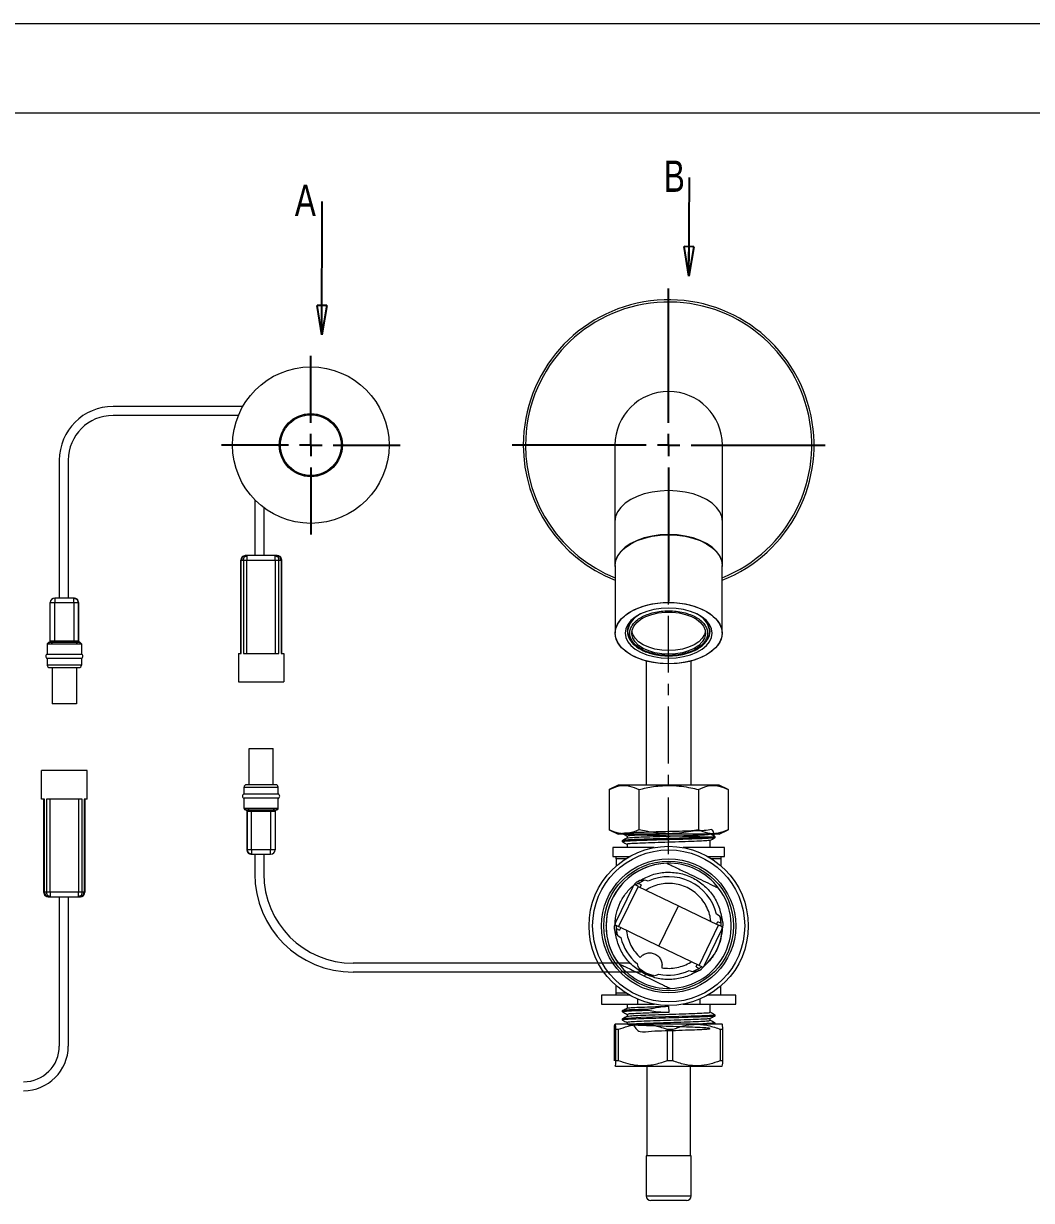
# Model space of a CAD drawing. Header units: millimetres. Extents: x 0 to 420, y 0 to 298.
# Drawn here: x 80.7 to 193.4, y 165.9 to 297.5 of the extents above; entities that cross this region are included whole.
import ezdxf

# ---------------------------------------------------------------- set-up
doc = ezdxf.new("R2010")
doc.units = ezdxf.units.MM
doc.linetypes.add('CENTER', pattern=[10.16, 6.35, -1.27, 1.27, -1.27])
doc.layers.add('LEVEL0', color=179, linetype='Continuous')
doc.styles.add('SLDTEXTSTYLE1', font='TXT', dxfattribs={"width": 0.75})
doc.dimstyles.new('SLDDIMSTYLE0', dxfattribs={"dimtxt": 0, "dimasz": 3.302, "dimexe": 0, "dimexo": 0.0625, "dimgap": 0, "dimtad": 0, "dimtih": 1, "dimtoh": 1, "dimdec": 0, "dimrnd": 1e-09, "dimzin": 0, "dimdsep": 46, "dimtxsty": 'Standard', "dimblk1": 'CLOSED', "dimblk2": 'CLOSED', "dimsah": 1, "dimcen": 0.09, "dimadec": 0, "dimazin": 0, "dimtfac": 3.302, "dimtdec": 0, "dimtofl": 0, "dimtmove": 0, "dimatfit": 3, "dimldrblk": 'CLOSED', "dimfxl": 0, "dimfrac": 2, "dimtolj": 1, "dimtzin": 0, "dimarcsym": 0})

# ---------------------------------------------------------------- blocks, each defined once
blk = doc.blocks.new('SW_NOTE_0')
at = {"layer": 'LEVEL0', "color": 0, "insert": (-0.52, 1.91), "char_height": 3.5, "attachment_point": 3, "style": 'SLDTEXTSTYLE1'}
blk.add_mtext('B', dxfattribs=at)
blk = doc.blocks.new('_CLOSED')
at = {"color": 0, "linetype": 'ByBlock', "lineweight": -2}
for p, q in [((-1, 0.166667), (0, 0)), ((-1, 0.166667), (-1, -0.166667)), ((0, 0), (-1, -0.166667)), ((0, 0), (-1, 0))]:
    blk.add_line(p, q, dxfattribs=at)
blk = doc.blocks.new('SW_NOTE_2')
at = {"layer": 'LEVEL0', "color": 0, "insert": (-0.72, 1.9), "char_height": 3.5, "attachment_point": 3, "style": 'SLDTEXTSTYLE1'}
blk.add_mtext('A', dxfattribs=at)
blk = doc.blocks.new('SW_CENTERMARKSYMBOL_0')
at = {"layer": 'LEVEL0', "color": 0}
for p, q in [((0, 2.5), (0, 10)), ((-2.5, 0), (-10, 0)), ((0, 0), (-1.25, 0)), ((0, 0), (0, 1.25)), ((0, 0), (0, -1.25)), ((0, 0), (1.25, 0)), ((2.5, 0), (10, 0)), ((0, -2.5), (0, -10))]:
    blk.add_line(p, q, dxfattribs=at)
blk = doc.blocks.new('SW_CENTERMARKSYMBOL_1')
at = {"layer": 'LEVEL0', "color": 0}
for p, q in [((0, 2.5), (0, 17.5)), ((-2.5, 0), (-17.5, 0)), ((0, 0), (-1.25, 0)), ((0, 0), (0, 1.25)), ((0, 0), (0, -1.25)), ((0, 0), (1.25, 0)), ((2.5, 0), (17.5, 0)), ((0, -2.5), (0, -17.5))]:
    blk.add_line(p, q, dxfattribs=at)

msp = doc.modelspace()

# ---------------------------------------------------------------- linework, layer by layer
at = {"color": 7, "linetype": 'Continuous', "lineweight": 15}
for p, q in [((146.800929, 250.361854), (146.800929, 241.833383)), ((158.800929, 241.833383), (158.800929, 250.361854)), ((146.800929, 241.833383), (146.800929, 236.918471)), ((158.800929, 236.918471), (158.800929, 241.833383)), ((146.825929, 236.918471), (146.825929, 229.341315)), ((158.775929, 229.341315), (158.775929, 236.918471)), ((148.203198, 229.833745), (148.200929, 229.75089)), ((148.200929, 229.75089), (148.200929, 229.546102)), ((148.200929, 229.546102), (148.201804, 229.494652)), ((157.377392, 229.279535), (157.400929, 229.546102)), ((157.400929, 229.75089), (157.39866, 229.833745)), ((157.400929, 229.546102), (157.400929, 229.75089)), ((152.508349, 226.81596), (152.800929, 226.801045)), ((152.800929, 226.801045), (153.090878, 226.815632)), ((150.300929, 226.228604), (150.300929, 212.361856)), ((155.300929, 212.361856), (155.300929, 226.228604)), ((147.161401, 212.361856), (146.161401, 211.861855)), ((146.161401, 211.861855), (146.161401, 207.361853)), ((158.440457, 212.361856), (147.161401, 212.361856)), ((149.481165, 211.861855), (149.481165, 207.361853)), ((156.120693, 211.861855), (156.120693, 207.361853)), ((159.440457, 211.861855), (158.440457, 212.361856)), ((159.440457, 211.861855), (159.440457, 207.361853)), ((146.161401, 207.361853), (147.161401, 206.861856)), ((158.440457, 206.861856), (147.161401, 206.861856)), ((148.175929, 206.644157), (148.175929, 206.431428)), ((158.440457, 206.861856), (159.440457, 207.361853)), ((146.550929, 205.361853), (146.550929, 204.361854)), ((151.173815, 205.361853), (146.550929, 205.361853)), ((148.175929, 205.737149), (148.175929, 205.361853)), ((159.050929, 205.361853), (154.428043, 205.361853)), ((157.425929, 205.361853), (157.425929, 206.186323)), ((159.050929, 204.361854), (159.050929, 205.361853)), ((146.550929, 204.361854), (148.425143, 204.361854)), ((146.950929, 204.111854), (146.950929, 204.361854)), ((146.950929, 204.111854), (146.950929, 203.319127)), ((157.176715, 204.361854), (159.050929, 204.361854)), ((158.650929, 204.361854), (158.650929, 204.111854)), ((158.650929, 204.111854), (158.650929, 203.319127)), ((149.081124, 201.38385), (149.002201, 201.300809)), ((149.380226, 201.569373), (149.586575, 201.720288)), ((149.386501, 201.362031), (150.064632, 201.723104)), ((149.734682, 201.194497), (149.386501, 201.362031)), ((146.869243, 196.969068), (148.820376, 201.024076)), ((149.002201, 201.300809), (148.908137, 201.177614)), ((148.988537, 201.282913), (149.051671, 201.329088)), ((149.379328, 201.032562), (153.884892, 198.864637)), ((149.734682, 201.194497), (149.604606, 200.924164)), ((151.716967, 194.359074), (153.884892, 198.864637)), ((153.884892, 198.864637), (158.390455, 196.696712)), ((158.503996, 197.654689), (158.643433, 196.90791)), ((145.800929, 196.611853), (145.866385, 196.760176)), ((145.803636, 196.607893), (145.800929, 196.611853)), ((145.80093, 196.607875), (145.803636, 196.607893)), ((146.775572, 196.589986), (146.770792, 196.702635)), ((146.803325, 195.935907), (146.793356, 196.170865)), ((147.09923, 195.561694), (146.958425, 196.315801)), ((146.958425, 196.315801), (147.306606, 196.148267)), ((151.716967, 194.359074), (147.211403, 196.526999)), ((147.436681, 196.4186), (147.306606, 196.148267)), ((158.732615, 196.254639), (156.781482, 192.199634)), ((158.165177, 196.805107), (158.295252, 197.07544)), ((158.643433, 196.90791), (158.295252, 197.07544)), ((158.798533, 197.287804), (158.808503, 197.052842)), ((158.827333, 196.609071), (158.836546, 196.391927)), ((159.80081, 196.611853), (159.795021, 196.714779)), ((156.22253, 192.191148), (151.716967, 194.359074)), ((155.867176, 192.02921), (155.997252, 192.299543)), ((149.972444, 191.425366), (150.513111, 191.165215)), ((156.215357, 191.861676), (155.537226, 191.500606)), ((155.867176, 192.02921), (156.215357, 191.861676)), ((156.221633, 191.654334), (156.015283, 191.503422)), ((156.520735, 191.839861), (156.599657, 191.922898)), ((156.613321, 191.940794), (156.550187, 191.894623)), ((156.599657, 191.922898), (156.693721, 192.046093)), ((146.950929, 189.111853), (146.950929, 189.904584)), ((158.650929, 188.861853), (158.650929, 189.904584)), ((145.300929, 188.861853), (145.300929, 187.861854)), ((148.29399, 188.861853), (145.300929, 188.861853)), ((146.950929, 188.861853), (146.950929, 189.111853)), ((160.300929, 188.861853), (157.176715, 188.861853)), ((160.300929, 187.861854), (160.300929, 188.861853)), ((145.300929, 187.861854), (149.300929, 187.861854)), ((148.175929, 187.861854), (148.175929, 187.409373)), ((149.300929, 187.861854), (151.173815, 187.861854)), ((154.428043, 187.861854), (156.300929, 187.861854)), ((156.300929, 187.861854), (160.300929, 187.861854)), ((157.425929, 186.951513), (157.425929, 187.861854)), ((146.872726, 185.661854), (146.792804, 185.601914)), ((146.872726, 185.661854), (157.998857, 185.661854)), ((148.175929, 186.715083), (148.175929, 186.498152)), ((148.175929, 185.808146), (148.175929, 185.661854)), ((157.425929, 186.044553), (157.425929, 186.257327)), ((157.999823, 185.701029), (157.953075, 185.773866)), ((157.998857, 185.661854), (158.729132, 185.661854)), ((158.809054, 185.601914), (158.729132, 185.661854)), ((146.734365, 181.528205), (146.734365, 185.045505)), ((146.870397, 185.045505), (147.204549, 185.045505)), ((146.870397, 185.045505), (146.870397, 181.528205)), ((147.204549, 181.528205), (147.204549, 185.045505)), ((152.627341, 185.045505), (153.271114, 185.045505)), ((152.627341, 185.045505), (152.627341, 181.528205)), ((153.271114, 181.528205), (153.271114, 185.045505)), ((158.557873, 185.045505), (158.867494, 185.045505)), ((158.557873, 185.045505), (158.557873, 181.528205)), ((158.867494, 181.528205), (158.867494, 185.045505)), ((146.784686, 180.977883), (146.872726, 180.911856)), ((147.204549, 181.528205), (146.870397, 181.528205)), ((146.872726, 180.911856), (157.998857, 180.911856)), ((150.375929, 180.911856), (150.375929, 170.911858)), ((153.271114, 181.528205), (152.627341, 181.528205)), ((155.225929, 170.911858), (155.225929, 180.911856)), ((157.998857, 180.911856), (158.729132, 180.911856)), ((158.867494, 181.528205), (158.557873, 181.528205)), ((158.729132, 180.911856), (158.817172, 180.977883)), ((150.300929, 170.911858), (150.300929, 166.411856)), ((155.300929, 170.911858), (150.300929, 170.911858)), ((155.300929, 166.411856), (155.300929, 170.911858)), ((154.800929, 165.911855), (150.800929, 165.911855))]:
    msp.add_line(p, q, dxfattribs=at)
at = {"color": 196, "linetype": 'Continuous', "lineweight": 0}
for p, q in [((104.965047, 237.497909), (105.029972, 237.497909)), ((105.029972, 227.083909), (105.029972, 237.497909)), ((105.029972, 237.497909), (105.262515, 237.497909)), ((105.262515, 237.497909), (105.262515, 227.083909)), ((105.262515, 237.497909), (105.659067, 237.497909)), ((105.659082, 238.005909), (105.659067, 237.497909)), ((105.659067, 237.497909), (108.831526, 237.497909)), ((105.659067, 227.083909), (105.659067, 237.497909)), ((108.831526, 237.497909), (108.831541, 238.005909)), ((108.831526, 237.497909), (108.831526, 227.083909)), ((108.831526, 237.497909), (109.228089, 237.497909)), ((109.228089, 227.083909), (109.228089, 237.497909)), ((109.228089, 237.497909), (109.474972, 237.497909)), ((109.474972, 237.497909), (109.537048, 237.497909)), ((109.474972, 237.497909), (109.474972, 227.083909)), ((84.182064, 233.261664), (84.182049, 232.753664)), ((86.315649, 232.753664), (86.315664, 233.261664)), ((83.674064, 232.753664), (84.182049, 232.753664)), ((84.182049, 232.753664), (86.315649, 232.753664)), ((84.182049, 228.435664), (84.182049, 232.753664)), ((86.315649, 232.753664), (86.823664, 232.753664)), ((86.315649, 232.753664), (86.315649, 228.435664)), ((83.343879, 228.130864), (83.371478, 228.130864)), ((83.52167, 228.283264), (83.371478, 228.130864)), ((83.371478, 228.130864), (83.425694, 228.134822)), ((83.546583, 228.285315), (83.425643, 228.134966)), ((83.425643, 228.134966), (83.76216, 228.130864)), ((83.881098, 228.283264), (83.546583, 228.285315)), ((84.182049, 228.435664), (83.674064, 228.435664)), ((83.881098, 228.283264), (83.76216, 228.130864)), ((83.76216, 228.130864), (85.383423, 228.130864)), ((84.182045, 228.283264), (84.182049, 228.435664)), ((86.315649, 228.435664), (84.182049, 228.435664)), ((85.383423, 228.130864), (86.735528, 228.130864)), ((86.315649, 228.435664), (86.315645, 228.283264)), ((86.823664, 228.435664), (86.315649, 228.435664)), ((86.951145, 228.285315), (86.616596, 228.283264)), ((86.735528, 228.130864), (86.616596, 228.283264)), ((86.735528, 228.130864), (87.072082, 228.134966)), ((86.951145, 228.285315), (87.072082, 228.134966)), ((86.97607, 228.283264), (87.126261, 228.130864)), ((87.072082, 228.134966), (87.126307, 228.130995)), ((87.126261, 228.130864), (87.153879, 228.130864)), ((85.383424, 225.743264), (83.343879, 225.743264)), ((87.153879, 225.743264), (85.383424, 225.743264)), ((105.340349, 212.131734), (107.110804, 212.131734)), ((107.110804, 212.131734), (109.150349, 212.131734)), ((83.019255, 200.377088), (83.019255, 210.791088)), ((83.266139, 210.791088), (83.266139, 200.377088)), ((83.662702, 200.377088), (83.662702, 210.791088)), ((86.835161, 210.791088), (86.835161, 200.377088)), ((87.231713, 200.377088), (87.231713, 210.791088)), ((87.464256, 210.791088), (87.464256, 200.377088)), ((105.367967, 209.744134), (105.340349, 209.744134)), ((105.422146, 209.740031), (105.36792, 209.744003)), ((105.518157, 209.591734), (105.367967, 209.744134)), ((105.7587, 209.744134), (105.422146, 209.740031)), ((105.543083, 209.589682), (105.422146, 209.740031)), ((105.543083, 209.589682), (105.877632, 209.591734)), ((105.670563, 209.439334), (106.178579, 209.439334)), ((107.110804, 209.744134), (105.7587, 209.744134)), ((105.7587, 209.744134), (105.877632, 209.591734)), ((106.178579, 209.439334), (106.178583, 209.591734)), ((106.178579, 205.121334), (106.178579, 209.439334)), ((106.178579, 209.439334), (108.312179, 209.439334)), ((108.732068, 209.744134), (107.110804, 209.744134)), ((108.312183, 209.591734), (108.312179, 209.439334)), ((108.312179, 209.439334), (108.820163, 209.439334)), ((108.312179, 209.439334), (108.312179, 205.121334)), ((108.61313, 209.591734), (108.732068, 209.744134)), ((108.61313, 209.591734), (108.947645, 209.589682)), ((109.068584, 209.740031), (108.732068, 209.744134)), ((108.947645, 209.589682), (109.068584, 209.740031)), ((108.972557, 209.591734), (109.12275, 209.744134)), ((109.12275, 209.744134), (109.068534, 209.740175)), ((109.150349, 209.744134), (109.12275, 209.744134)), ((106.178579, 205.121334), (105.670563, 205.121334)), ((106.178579, 205.121334), (106.178563, 204.613334)), ((108.312179, 205.121334), (106.178579, 205.121334)), ((108.312163, 204.613334), (108.312179, 205.121334)), ((108.820163, 205.121334), (108.312179, 205.121334)), ((83.019255, 200.377088), (82.95718, 200.377088)), ((83.266139, 200.377088), (83.019255, 200.377088)), ((83.662702, 200.377088), (83.266139, 200.377088)), ((83.662702, 200.377088), (83.662687, 199.869088)), ((86.835161, 200.377088), (83.662702, 200.377088)), ((86.835146, 199.869088), (86.835161, 200.377088)), ((87.231713, 200.377088), (86.835161, 200.377088)), ((87.464256, 200.377088), (87.231713, 200.377088)), ((87.529181, 200.377088), (87.464256, 200.377088))]:
    msp.add_line(p, q, dxfattribs=at)
at = {"color": 179, "linetype": 'Continuous', "lineweight": 15}
for p, q in [((104.965047, 227.083909), (104.965047, 237.497909)), ((105.659082, 238.005909), (105.473047, 238.005909)), ((108.831541, 238.005909), (105.659082, 238.005909)), ((109.029048, 238.005909), (108.831541, 238.005909)), ((109.537048, 227.083909), (109.537048, 237.497909)), ((109.537105, 237.497909), (109.537105, 227.083909)), ((86.315664, 233.261664), (84.182064, 233.261664)), ((83.674064, 228.435664), (83.674064, 232.753664)), ((86.823664, 228.435664), (86.823664, 232.753664)), ((86.823694, 232.753664), (86.823694, 228.435664)), ((83.343879, 228.130864), (83.343879, 227.001564)), ((83.52167, 228.283264), (83.496279, 228.283264)), ((83.546583, 228.285315), (83.52167, 228.283264)), ((85.37266, 228.283264), (83.881098, 228.283264)), ((86.616596, 228.283264), (85.37266, 228.283264)), ((86.823664, 228.435664), (86.951145, 228.285315)), ((86.823694, 228.435664), (86.951175, 228.285315)), ((86.97607, 228.283264), (86.95112, 228.28525)), ((86.951175, 228.285315), (86.97607, 228.283264)), ((87.001479, 228.283264), (86.97607, 228.283264)), ((87.153879, 228.130864), (87.153879, 227.001564)), ((83.343879, 227.001564), (87.153879, 227.001564)), ((87.153879, 226.516963), (83.343879, 226.516963)), ((83.343879, 226.516963), (83.343879, 225.743264)), ((87.153879, 226.516963), (87.153879, 225.743264)), ((104.705349, 227.083909), (105.029972, 227.083909)), ((104.705349, 227.083909), (104.705349, 223.883509)), ((105.262515, 227.083909), (109.228089, 227.083909)), ((109.474972, 227.083909), (109.785349, 227.083909)), ((109.785349, 227.083909), (109.785349, 223.883509)), ((83.597879, 225.489264), (85.365484, 225.489264)), ((83.902677, 225.489264), (83.902677, 221.425264)), ((85.365484, 225.489264), (86.899879, 225.489264)), ((86.595079, 225.489264), (86.595079, 221.425264)), ((104.705349, 223.883509), (109.785349, 223.883509)), ((86.595079, 221.425264), (83.902677, 221.425264)), ((105.899149, 216.449734), (108.59155, 216.449734)), ((105.899149, 212.385734), (105.899149, 216.449734)), ((108.59155, 212.385734), (108.59155, 216.449734)), ((87.788879, 213.991488), (82.708879, 213.991488)), ((82.708879, 210.791088), (82.708879, 213.991488)), ((87.788879, 210.791088), (87.788879, 213.991488)), ((105.340349, 211.358034), (105.340349, 212.131734)), ((107.128744, 212.385734), (105.594349, 212.385734)), ((108.896349, 212.385734), (107.128744, 212.385734)), ((109.150349, 211.358034), (109.150349, 212.131734)), ((83.019255, 210.791088), (82.708879, 210.791088)), ((82.957123, 200.377088), (82.957123, 210.791088)), ((82.95718, 210.791088), (82.95718, 200.377088)), ((87.231713, 210.791088), (83.266139, 210.791088)), ((87.788879, 210.791088), (87.464256, 210.791088)), ((87.529181, 210.791088), (87.529181, 200.377088)), ((105.340349, 211.358034), (109.150349, 211.358034)), ((109.150349, 210.873433), (105.340349, 210.873433)), ((105.340349, 209.744134), (105.340349, 210.873433)), ((109.150349, 209.744134), (109.150349, 210.873433)), ((105.492749, 209.591734), (105.518157, 209.591734)), ((105.518157, 209.591734), (105.543107, 209.589747)), ((105.543053, 209.589682), (105.518157, 209.591734)), ((105.670534, 209.439334), (105.543053, 209.589682)), ((105.670563, 209.439334), (105.543083, 209.589682)), ((105.670534, 205.121334), (105.670534, 209.439334)), ((105.670563, 209.439334), (105.670563, 205.121334)), ((105.877632, 209.591734), (107.121568, 209.591734)), ((107.121568, 209.591734), (108.61313, 209.591734)), ((108.820163, 209.439334), (108.820163, 205.121334)), ((108.947645, 209.589682), (108.972557, 209.591734)), ((108.972557, 209.591734), (108.997949, 209.591734)), ((106.178563, 204.613334), (108.312163, 204.613334)), ((83.46518, 199.869088), (83.662687, 199.869088)), ((83.662687, 199.869088), (86.835146, 199.869088)), ((86.835146, 199.869088), (87.021181, 199.869088))]:
    msp.add_line(p, q, dxfattribs=at)
at = {"color": 8, "linetype": 'Continuous', "lineweight": 0}
for p, q in [((148.00927, 204.111854), (146.950929, 204.111854)), ((158.650929, 204.111854), (157.592588, 204.111854)), ((149.379328, 201.032562), (147.211403, 196.526999)), ((156.22253, 192.191148), (158.390455, 196.696712)), ((146.950929, 189.111853), (148.00927, 189.111853)), ((149.300929, 188.428944), (149.300929, 187.861854)), ((156.300929, 188.428944), (156.300929, 187.861854)), ((152.789873, 187.63152), (152.811986, 186.942184)), ((150.300929, 166.411856), (155.300929, 166.411856))]:
    msp.add_line(p, q, dxfattribs=at)
at = {"color": 8, "linetype": 'Continuous', "lineweight": 0, "flags": 128}
for points in [[(158.800929, 241.833383), (158.727059, 242.371746), (158.507268, 242.896852), (158.146968, 243.395772), (157.655031, 243.856222), (157.04357, 244.266862), (156.327641, 244.617581), (155.524872, 244.899745), (154.655031, 245.106405), (153.739536, 245.232471), (152.800929, 245.274842), (151.862322, 245.232471), (150.946827, 245.106405), (150.076986, 244.899745), (149.274217, 244.617581), (148.558289, 244.266862), (147.946827, 243.856222), (147.45489, 243.395772), (147.09459, 242.896852), (146.874799, 242.371746), (146.800929, 241.833383), (146.800929, 241.833383)], [(150.199419, 191.205179), (150.187121, 191.17962), (150.174832, 191.15408), (150.162564, 191.128584), (150.150325, 191.103147), (150.138126, 191.077793), (150.125976, 191.052543), (150.113885, 191.027412), (150.101862, 191.002427)], [(157.927964, 186.681191), (157.862784, 186.645011), (157.368878, 186.603347), (156.496984, 186.561676), (155.319282, 186.520012), (153.933247, 186.478349), (152.453558, 186.436677), (151.002617, 186.395014), (149.700445, 186.353343), (148.654765, 186.311679), (147.952111, 186.270015), (147.650656, 186.228344), (147.650656, 186.228344)]]:
    msp.add_lwpolyline(points, dxfattribs=at)
at = {"color": 7, "linetype": 'Continuous', "lineweight": 15, "flags": 128}
for points in [[(158.775929, 236.604638), (158.800929, 236.918471), (158.727059, 237.456833), (158.507268, 237.98194), (158.146968, 238.48086), (157.655031, 238.941309), (157.04357, 239.35195), (156.327641, 239.702669), (155.524872, 239.984833), (154.655031, 240.191492), (153.739536, 240.317559), (152.800929, 240.359929), (151.862322, 240.317559), (150.946827, 240.191492), (150.076986, 239.984833), (149.274217, 239.702669), (148.558289, 239.35195), (147.946827, 238.941309), (147.45489, 238.48086), (147.09459, 237.98194), (146.874799, 237.456833), (146.800929, 236.918471), (146.825929, 236.604638)], [(146.825929, 236.918471), (146.899491, 237.45459), (147.118367, 237.977509), (147.477165, 238.474351), (147.967052, 238.932881), (148.575966, 239.34181), (149.288912, 239.691069), (150.088336, 239.972056), (150.954553, 240.177855), (151.866233, 240.303396), (152.800929, 240.34559), (153.735625, 240.303396), (154.647306, 240.177855), (155.513522, 239.972056), (156.312946, 239.691069), (157.025892, 239.34181), (157.634806, 238.932881), (158.124693, 238.474351), (158.483492, 237.977509), (158.702367, 237.45459), (158.775929, 236.918471), (158.775929, 236.918471)], [(146.825929, 229.341315), (146.899491, 229.877435), (147.118367, 230.400352), (147.477165, 230.897194), (147.967052, 231.355725), (148.575966, 231.764654), (149.288912, 232.113913), (150.088336, 232.3949), (150.954553, 232.600698), (151.866233, 232.726241), (152.800929, 232.768433), (153.735625, 232.726241), (154.647306, 232.600698), (155.513522, 232.3949), (156.312946, 232.113913), (157.025892, 231.764654), (157.634806, 231.355725), (158.124693, 230.897194), (158.483492, 230.400352), (158.702367, 229.877435), (158.775929, 229.341315), (158.702367, 228.805196), (158.483492, 228.282277), (158.124693, 227.785435), (157.634806, 227.326904), (157.025892, 226.917975), (156.312946, 226.568718), (155.513522, 226.287728), (154.647306, 226.08193), (153.735625, 225.956388), (152.800929, 225.914195), (151.866233, 225.956388), (150.954553, 226.08193), (150.088336, 226.287728), (149.288912, 226.568718), (148.575966, 226.917975), (147.967052, 227.326904), (147.477165, 227.785435), (147.118367, 228.282277), (146.899491, 228.805196), (146.825929, 229.341315)], [(157.675929, 229.341315), (157.601867, 229.826868), (157.381931, 230.297666), (157.022803, 230.739407), (156.535396, 231.138667), (155.934519, 231.483316), (155.238429, 231.762882), (154.468277, 231.968869), (153.647464, 232.09502), (152.800929, 232.137499), (151.954394, 232.09502), (151.133581, 231.968869), (150.363429, 231.762882), (149.667339, 231.483316), (149.066462, 231.138667), (148.579055, 230.739407), (148.219928, 230.297666), (147.999991, 229.826868), (147.925929, 229.341315), (147.999991, 228.855763), (148.219928, 228.384962), (148.579055, 227.943221), (149.066462, 227.543961), (149.667339, 227.199312), (150.363429, 226.919746), (151.133581, 226.71376), (151.954394, 226.58761), (152.800929, 226.545129), (153.647464, 226.58761), (154.468277, 226.71376), (155.238429, 226.919746), (155.934519, 227.199312), (156.535396, 227.543961), (157.022803, 227.943221), (157.381931, 228.384962), (157.601867, 228.855763), (157.675929, 229.341315)], [(152.800929, 226.975311), (152.020268, 227.018068), (151.267821, 227.144793), (150.570786, 227.350906), (149.954353, 227.628958), (149.440803, 227.968898), (149.048697, 228.358442), (148.792207, 228.783509), (148.680601, 229.228735), (148.717915, 229.678031), (148.902801, 230.115159), (149.228574, 230.524317), (149.683462, 230.890717), (150.251023, 231.201118), (150.910745, 231.444301), (151.638782, 231.611477), (152.408823, 231.696604), (153.193035, 231.696604), (153.963076, 231.611477), (154.691113, 231.444301), (155.350835, 231.201118), (155.918396, 230.890717), (156.373284, 230.524317), (156.699057, 230.115159), (156.883943, 229.678031), (156.921257, 229.228735), (156.809652, 228.783509), (156.553161, 228.358442), (156.161055, 227.968898), (155.647505, 227.628958), (155.031072, 227.350906), (154.334037, 227.144793), (153.58159, 227.018068), (152.800929, 226.975311)], [(149.412113, 231.351415), (149.059225, 231.105374), (148.633948, 230.697105), (148.342601, 230.251843), (148.194548, 229.783896), (148.194548, 229.308307), (148.342601, 228.840362), (148.527754, 228.531245)], [(152.800929, 227.384888), (152.020268, 227.427645), (151.267821, 227.55437), (150.570786, 227.760483), (149.954353, 228.038533), (149.440803, 228.378475), (149.048697, 228.768017), (148.792207, 229.193084), (148.69141, 229.546102)], [(156.910449, 229.546102), (156.809652, 229.193084), (156.553161, 228.768017), (156.161055, 228.378475), (155.647505, 228.038533), (155.031072, 227.760483), (154.334037, 227.55437), (153.58159, 227.427645), (152.800929, 227.384888)], [(157.212848, 228.750173), (157.351604, 229.072427), (157.425929, 229.546102)], [(149.744034, 201.628925), (149.760754, 201.639077), (149.919648, 201.731799)], [(149.379328, 201.032562), (149.291429, 201.074856), (149.206908, 201.115525), (149.129013, 201.153005), (149.060737, 201.185858), (149.004704, 201.212818), (148.963068, 201.232853), (148.95153, 201.238403)], [(146.760847, 196.743788), (146.769504, 196.739623), (146.795144, 196.727289), (146.836779, 196.707254), (146.892812, 196.680294), (146.961088, 196.647441), (147.038983, 196.609961), (147.123504, 196.569292), (147.211403, 196.526999)], [(158.841011, 196.479919), (158.832354, 196.484083), (158.806715, 196.496422), (158.765079, 196.516456), (158.709046, 196.543416), (158.640771, 196.576266), (158.562875, 196.61375), (158.478354, 196.654419), (158.390455, 196.696712)], [(156.22253, 192.191148), (156.310429, 192.148855), (156.39495, 192.108186), (156.472846, 192.070706), (156.541121, 192.037853), (156.597154, 192.010893), (156.63879, 191.990858), (156.650329, 191.985304)], [(155.857824, 191.594781), (155.841104, 191.584634), (155.68221, 191.491908)]]:
    msp.add_lwpolyline(points, dxfattribs=at)
at = {"color": 7, "linetype": 'Continuous', "lineweight": 15}
for centre, radius in [((112.800929, 250.361854), 8.75), ((112.800929, 250.361854), 3.525), ((152.800929, 196.611854), 8.9), ((152.800929, 196.611854), 8.5), ((152.800929, 196.611854), 7.5), ((152.800929, 196.611854), 7.25)]:
    msp.add_circle(centre, radius, dxfattribs=at)
at = {"color": 8, "linetype": 'Continuous', "lineweight": 0}
for radius in [3.501176, 3.401183]:
    msp.add_circle((112.800929, 250.361854), radius, dxfattribs=at)
at = {"color": 7, "linetype": 'Continuous', "lineweight": 15}
for centre, radius, start, end in [((152.800929, 250.361854), 16.25, 291.57336614, 180), ((152.800929, 250.361854), 6, 0, 180), ((152.800929, 250.361854), 16.25, 180, 248.42663386), ((155.070847, 229.259358), 2.372474, 6.94189227, 61.86072093), ((149.953759, 229.796137), 1.780515, 184.75643035, 221.52168914), ((152.800929, 196.611854), 7, 91.52108379, 217.08833751), ((152.800929, 196.611854), 7, 91.52108379, 180), ((152.800929, 196.611854), 7, 64.30471065, 91.52108379), ((152.800929, 196.611854), 7, 37.08833751, 64.30471065), ((152.800929, 196.611854), 5.875, 125.60497947, 129.12037411), ((149.946766, 200.482094), 1.25, 63.96819789, 106.62324792), ((152.800929, 196.611854), 5.5, 13.82561585, 114.78380544), ((149.946766, 200.482094), 1.25, 146.19163131, 154.30471065), ((152.800929, 196.611854), 7, 271.52108379, 37.08833751), ((157.606224, 196.796622), 1.25, 21.98617338, 64.64122341), ((152.800929, 196.611854), 7, 180, 217.08833751), ((147.995634, 196.427087), 1.25, 154.30471065, 162.41778998), ((152.800929, 196.611854), 5.875, 180, 183.00444182), ((152.800929, 196.611854), 5.875, 0, 3.00444182), ((157.606224, 196.796622), 1.25, 334.30471065, 342.41778998), ((147.995634, 196.427087), 1.25, 201.98617338, 244.64122341), ((152.800929, 196.611854), 5.5, 193.82561585, 230.1252994), ((152.800929, 196.611854), 7, 217.08833751, 271.52108379), ((150.514425, 192.551756), 1.25, 187.39412095, 244.30471065), ((155.655092, 192.741615), 1.25, 326.19163131, 334.30471065), ((152.800929, 196.611854), 5.875, 237.41151169, 251.19790961), ((151.055093, 192.291605), 1.25, 244.30471065, 301.21530034), ((152.800929, 196.611854), 5.5, 258.4841219, 294.78380544), ((155.655092, 192.741615), 1.25, 243.96819789, 286.62324792), ((152.800929, 196.611854), 5.875, 305.60497948, 309.12037411), ((150.800929, 166.411854), 0.5, 180, 270), ((154.800929, 166.411854), 0.5, 270, 0)]:
    msp.add_arc(centre, radius, start, end, dxfattribs=at)
at = {"color": 8, "linetype": 'Continuous', "lineweight": 0}
for centre, radius, start, end in [((152.800929, 250.361854), 16, 291.92777367, 180), ((152.800929, 250.361854), 16, 180, 248.07222633), ((150.616525, 229.250772), 2.433583, 110.06372928, 173.02962834), ((154.985333, 229.250772), 2.433583, 6.97037166, 69.93627072)]:
    msp.add_arc(centre, radius, start, end, dxfattribs=at)
at = {"color": 179, "linetype": 'Continuous', "lineweight": 15}
for centre, radius, start, end in [((105.473047, 237.497909), 0.508, 90, 179.99997762), ((109.029105, 237.497909), 0.508, 359.99999578, 90.0000042), ((84.182064, 232.753664), 0.508, 90, 180), ((86.315694, 232.753664), 0.508, 0, 89.99999998), ((83.496279, 228.130864), 0.1524, 90, 180), ((83.521664, 228.435664), 0.1524, 279.411782, 0), ((87.001479, 228.130864), 0.1524, 0, 90), ((83.420079, 226.759264), 0.254, 107.457603, 252.542397), ((87.077679, 226.759264), 0.254, 287.457603, 72.542397), ((83.597879, 225.743264), 0.254, 180, 270), ((86.899879, 225.743264), 0.254, 270, 0), ((105.594349, 212.131734), 0.254, 90, 180), ((108.896349, 212.131734), 0.254, 0, 90), ((105.416549, 211.115734), 0.254, 107.457603, 252.542397), ((109.074149, 211.115734), 0.254, 287.457603, 72.542397), ((105.492749, 209.744134), 0.1524, 180, 270), ((108.972563, 209.439334), 0.1524, 99.411782, 180), ((108.997949, 209.744134), 0.1524, 270, 0), ((106.178534, 205.121334), 0.508, 180, 269.99999998), ((108.312163, 205.121334), 0.508, 270, 0), ((83.465123, 200.377088), 0.508, 179.99999578, 270.0000042), ((87.021181, 200.377088), 0.508, 270, 359.99997762)]:
    msp.add_arc(centre, radius, start, end, dxfattribs=at)
at = {"color": 196, "linetype": 'Continuous', "lineweight": 0}
for points in [[(105.137527, 237.877983), (105.029972, 237.497909)], [(105.473047, 238.005909), (105.137527, 237.877983)], [(105.262515, 237.497909), (105.357214, 237.876247)], [(105.357214, 237.876247), (105.659082, 238.005909)], [(108.831541, 238.005909), (109.133395, 237.876246)], [(109.366626, 237.878085), (109.029048, 238.005909)], [(109.133395, 237.876246), (109.228089, 237.497909)], [(109.474972, 237.497909), (109.366626, 237.878085)], [(83.019255, 200.377088), (83.127601, 199.996912)], [(83.360832, 199.998751), (83.266139, 200.377088)], [(87.231712, 200.377088), (87.137014, 199.99875)], [(87.356701, 199.997015), (87.464256, 200.377088)], [(83.127601, 199.996912), (83.46518, 199.869088)], [(83.662687, 199.869088), (83.360832, 199.998751)], [(87.137014, 199.99875), (86.835146, 199.869088)], [(87.02118, 199.869088), (87.356701, 199.997015)]]:
    msp.add_open_spline(points, degree=1, dxfattribs=at)
at = {"color": 179, "linetype": 'Continuous', "lineweight": 15}
for points in [[(109.029048, 238.005909), (109.411366, 237.880228)], [(109.411423, 237.880228), (109.029105, 238.005909)], [(109.411366, 237.880228), (109.537048, 237.497909)], [(109.537105, 237.497909), (109.411423, 237.880228)], [(86.315664, 233.261664), (86.697983, 233.135982)], [(86.698012, 233.135982), (86.315694, 233.261664)], [(86.697983, 233.135982), (86.823664, 232.753664)], [(86.823694, 232.753664), (86.698012, 233.135982)], [(105.670534, 205.121334), (105.796215, 204.739015)], [(105.796245, 204.739015), (105.670563, 205.121334)], [(105.796215, 204.739015), (106.178534, 204.613334)], [(106.178563, 204.613334), (105.796245, 204.739015)], [(82.957123, 200.377088), (83.082804, 199.99477)], [(83.082862, 199.99477), (82.95718, 200.377088)], [(83.082804, 199.99477), (83.465123, 199.869088)], [(83.46518, 199.869088), (83.082862, 199.99477)]]:
    msp.add_open_spline(points, degree=1, dxfattribs=at)
at = {"color": 8, "linetype": 'Continuous', "lineweight": 0}
for points, knots in [([(152.800929, 226.846257), (152.516225, 226.855543), (151.946815, 226.874113), (151.125526, 227.022478), (150.368619, 227.253067), (149.705187, 227.565752), (149.160723, 227.946175), (148.756145, 228.380352), (148.507012, 228.851408), (148.422888, 229.341318), (148.50701, 229.831214), (148.756148, 230.302281), (149.160721, 230.736451), (149.705187, 231.116877), (150.368619, 231.429562), (151.125525, 231.660151), (151.946816, 231.808515), (152.516225, 231.827086), (152.800929, 231.836371)], [0, 0, 0, 0, 0.06249996541, 0.12500001168, 0.18750001772, 0.25000008922, 0.31250016416, 0.37499985674, 0.43750017337, 0.49999987616, 0.56249994619, 0.62499983477, 0.68749992184, 0.74999999679, 0.81250006828, 0.87500007432, 0.93749999075, 1, 1, 1, 1]), ([(152.800929, 231.836371), (153.085633, 231.827086), (153.655042, 231.808515), (154.476334, 231.660151), (155.233239, 231.429562), (155.896671, 231.116877), (156.441137, 230.736451), (156.84571, 230.302281), (157.094848, 229.831214), (157.17897, 229.341318), (157.094846, 228.851408), (156.845713, 228.380352), (156.441135, 227.946175), (155.896672, 227.565752), (155.233239, 227.253067), (154.476332, 227.022478), (153.655043, 226.874113), (153.085634, 226.855543), (152.800929, 226.846257)], [0, 0, 0, 0, 0.06250000925, 0.12499992568, 0.18749993172, 0.25000000321, 0.31250007816, 0.37500016523, 0.43750005381, 0.50000012384, 0.56249982663, 0.62500014326, 0.68749983584, 0.74999991078, 0.81249998228, 0.87499998832, 0.93750003459, 1, 1, 1, 1]), ([(157.920907, 206.461435), (157.882821, 206.83623), (157.810573, 207.547212), (157.061079, 207.231597), (156.033196, 207.260216), (154.725391, 207.199716), (153.261711, 207.163095), (151.759049, 207.120074), (150.342854, 207.078775), (149.129959, 207.037009), (148.220786, 206.995368), (147.690523, 206.953694), (147.583078, 206.912027), (147.907378, 206.870365), (148.636617, 206.828697), (149.710407, 206.78703), (151.039875, 206.745363), (152.515011, 206.703693), (154.013792, 206.662032), (155.412244, 206.620363), (156.594672, 206.578696), (157.463241, 206.537029), (157.946048, 206.49536), (158.003097, 206.453699), (157.629705, 206.41203), (156.856804, 206.370364), (155.748367, 206.328696), (154.396072, 206.287029), (152.911878, 206.245359), (151.418178, 206.203698), (150.039966, 206.162029), (148.886006, 206.120363), (148.07161, 206.078696), (147.639035, 206.041247), (147.677872, 206.017691), (147.693813, 206.008023)], [0, 0, 0, 0, 0.0339778363, 0.0644557277, 0.0949338101, 0.125411956, 0.1558897742, 0.1863671542, 0.2168441802, 0.2473210155, 0.27779808, 0.3082754518, 0.3387533656, 0.3692314431, 0.3997095971, 0.4301874205, 0.4606647582, 0.4911417952, 0.521618706, 0.5520957275, 0.5825731322, 0.6130509451, 0.6435290742, 0.6740071206, 0.7044849805, 0.7349623905, 0.7654394021, 0.7959163085, 0.8263933323, 0.8568706944, 0.8873484934, 0.9178267205, 0.9483048507, 0.9787825685, 1, 1, 1, 1]), ([(157.900526, 206.609672), (157.922776, 206.602008), (157.985341, 206.580456), (157.615259, 206.545012), (156.857493, 206.503345), (155.743878, 206.461676), (154.392188, 206.420015), (152.907523, 206.378346), (151.413893, 206.336679), (150.036779, 206.295012), (148.881315, 206.253343), (148.076575, 206.211683), (147.666871, 206.178357), (147.689238, 206.158924), (147.695619, 206.15338)], [0, 0, 0, 0, 0.0503932019, 0.1417092939, 0.2330239272, 0.3243376241, 0.415650891, 0.50696455, 0.5982792255, 0.689595182, 0.7809121536, 0.8722289122, 0.963544827, 1, 1, 1, 1]), ([(149.58917, 201.679854), (150.037062, 201.919594), (150.932846, 202.399076), (152.450667, 202.662197), (153.976268, 202.562332), (155.430263, 202.076355), (156.717319, 201.243432), (157.747338, 200.113613), (158.488868, 198.763373), (158.673167, 197.76419), (158.765317, 197.264599)], [0, 0, 0, 0, 0.12499992308, 0.24999995234, 0.37499997067, 0.49999989888, 0.62499998752, 0.74999999236, 0.87499995373, 1, 1, 1, 1]), ([(146.804028, 196.804678), (146.842336, 197.220174), (146.918951, 198.051165), (147.360186, 199.229757), (148.005825, 200.309995), (148.607367, 200.888408), (148.908137, 201.177614)], [0, 0, 0, 0, 0.2500005202, 0.5000004099, 0.7500002025, 1, 1, 1, 1]), ([(158.79783, 196.419029), (158.759522, 196.003534), (158.682906, 195.172544), (158.241672, 193.993953), (157.596035, 192.913712), (156.994492, 192.335299), (156.693721, 192.046093)], [0, 0, 0, 0, 0.2499998061, 0.499999722, 0.7500001764, 1, 1, 1, 1]), ([(150.199419, 191.205179), (149.758641, 191.458381), (148.877085, 191.964786), (147.856507, 193.114224), (147.112493, 194.459301), (146.928525, 195.459172), (146.836541, 195.959108)], [0, 0, 0, 0, 0.2499998761, 0.4999999187, 0.7499998745, 1, 1, 1, 1]), ([(156.012688, 191.543857), (155.564631, 191.30377), (154.668517, 190.823596), (153.153178, 190.565647), (151.618137, 190.645884), (150.672325, 191.018748), (150.199419, 191.205179)], [0, 0, 0, 0, 0.2500000824, 0.5000000035, 0.7499999737, 1, 1, 1, 1]), ([(150.524866, 187.154355), (150.218793, 187.144521), (149.606642, 187.124855), (148.740025, 187.091341), (148.027546, 187.053694), (147.62776, 187.017264), (147.67905, 186.994731), (147.698733, 186.986083)], [0, 0, 0, 0, 0.1754809308, 0.3509644712, 0.5984312712, 0.8458973461, 1, 1, 1, 1]), ([(150.524845, 187.287452), (150.218274, 187.277602), (149.60513, 187.257902), (148.736317, 187.224345), (148.033382, 187.186679), (147.651794, 187.154342), (147.683606, 187.135892), (147.691468, 187.131332)], [0, 0, 0, 0, 0.1895081982, 0.3790185356, 0.6457320313, 0.9124439573, 1, 1, 1, 1]), ([(157.905194, 186.535495), (157.90376, 186.527674), (157.899782, 186.505968), (157.42224, 186.470358), (156.555044, 186.428702), (155.357377, 186.387024), (153.95352, 186.345363), (152.453038, 186.303702), (150.981231, 186.262025), (149.661722, 186.220368), (148.594976, 186.178691), (147.90217, 186.13703), (147.593722, 186.103602), (147.677077, 186.084057), (147.701193, 186.078401)], [0, 0, 0, 0, 0.0513368846, 0.1424939129, 0.2336507995, 0.3248063745, 0.4159608556, 0.5071143504, 0.5982674977, 0.689420949, 0.7805753801, 0.8717312846, 0.9628881288, 1, 1, 1, 1]), ([(157.947006, 185.771929), (157.951016, 185.771291), (158.042122, 185.756793), (157.813864, 185.728327), (157.371607, 185.692296), (156.832934, 185.67013), (156.631819, 185.661854)], [0, 0, 0, 0, 0.0174310952, 0.3959570176, 0.7744786461, 1, 1, 1, 1])]:
    msp.add_open_spline(points, degree=3, knots=knots, dxfattribs=at)
at = {"color": 7, "linetype": 'Continuous', "lineweight": 15}
for points, knots in [([(148.213116, 229.488969), (148.220055, 229.369562), (148.235579, 229.102446), (148.400662, 228.703207), (148.666124, 228.306392), (149.025438, 227.948552), (149.458821, 227.63572), (149.950426, 227.37196), (150.499362, 227.15409), (151.030692, 226.999212), (151.390416, 226.933245), (151.534589, 226.906806)], [0, 0, 0, 0, 0.0978977965, 0.2189982069, 0.3399185229, 0.4595403154, 0.5772239926, 0.6923601492, 0.8035879973, 0.9212802288, 1, 1, 1, 1]), ([(154.008918, 226.899104), (154.137327, 226.920439), (154.437095, 226.970243), (154.894725, 227.091056), (155.379957, 227.257748), (155.841873, 227.467868), (156.264806, 227.717373), (156.636387, 228.004497), (156.949019, 228.327055), (157.186505, 228.685033), (157.33058, 228.997558), (157.354489, 229.192126), (157.361777, 229.251431)], [0, 0, 0, 0, 0.0735829015, 0.1717771546, 0.2757915737, 0.382900211, 0.4922012931, 0.6031912528, 0.71579012, 0.8304336625, 0.9483150402, 1, 1, 1, 1]), ([(151.534589, 226.906806), (151.548645, 226.904003), (151.702316, 226.873353), (152.026929, 226.833008), (152.341261, 226.821876), (152.508349, 226.81596)], [0, 0, 0, 0, 0.0450380861, 0.4923763467, 1, 1, 1, 1]), ([(153.090878, 226.815632), (153.255505, 226.821141), (153.525548, 226.830178), (153.831333, 226.866062), (153.970412, 226.89194), (154.008918, 226.899104)], [0, 0, 0, 0, 0.53036409149, 0.86997470057, 1, 1, 1, 1]), ([(146.161401, 211.861855), (146.529567, 212.019374), (147.276805, 212.339079), (148.406961, 212.325534), (149.133452, 212.011944), (149.481165, 211.861855)], [0, 0, 0, 0, 0.3361577565, 0.6822725689, 1, 1, 1, 1]), ([(149.481165, 211.861855), (150.016662, 211.981993), (151.225816, 212.253266), (153.1841, 212.362552), (154.868657, 212.157197), (155.840693, 211.927904), (156.120693, 211.861855)], [0, 0, 0, 0, 0.2451347543, 0.5535146727, 0.8713874534, 1, 1, 1, 1]), ([(156.120693, 211.861855), (156.488859, 212.019374), (157.236098, 212.33908), (158.366254, 212.325534), (159.092745, 212.011944), (159.440457, 211.861855)], [0, 0, 0, 0, 0.3361572831, 0.6822720956, 1, 1, 1, 1]), ([(149.481165, 207.361853), (149.112999, 207.204335), (148.36576, 206.884632), (147.235605, 206.898178), (146.509114, 207.211764), (146.161401, 207.361853)], [0, 0, 0, 0, 0.33615725222, 0.68227213251, 1, 1, 1, 1]), ([(147.750276, 206.861856), (147.805909, 206.832839), (147.947803, 206.758832), (148.089679, 206.684798), (148.175929, 206.639791)], [0, 0, 0, 0, 0.39207077254, 1, 1, 1, 1]), ([(152.514094, 206.861856), (152.022918, 206.846421), (151.014931, 206.814748), (149.686022, 206.766839), (148.709197, 206.718122), (148.195522, 206.67723), (148.229836, 206.652574), (148.24155, 206.644157)], [0, 0, 0, 0, 0.2126796482, 0.4364593349, 0.6602379799, 0.8840179265, 1, 1, 1, 1]), ([(148.219647, 206.435679), (148.266959, 206.449276), (148.370795, 206.479119), (149.143762, 206.525199), (150.320124, 206.573937), (151.791063, 206.622666), (153.371238, 206.671393), (154.891359, 206.720116), (156.163061, 206.768835), (157.072721, 206.816082), (157.271302, 206.847089), (157.365877, 206.861856)], [0, 0, 0, 0, 0.0957007948, 0.2100346173, 0.3243682355, 0.4387019512, 0.5530354713, 0.6673689066, 0.7817020888, 0.8960353112, 1, 1, 1, 1]), ([(156.120693, 207.361853), (155.840687, 207.295806), (154.888755, 207.071267), (153.205364, 206.862027), (151.245966, 206.965895), (150.016652, 207.241709), (149.481165, 207.361853)], [0, 0, 0, 0, 0.1286130599, 0.4372437944, 0.7548642675, 1, 1, 1, 1]), ([(159.440457, 207.361853), (159.072291, 207.204335), (158.325053, 206.884632), (157.194898, 206.898178), (156.468406, 207.211764), (156.120693, 207.361853)], [0, 0, 0, 0, 0.33615772567, 0.68227260583, 1, 1, 1, 1]), ([(157.956912, 206.607847), (157.86652, 206.654993), (157.689518, 206.747314), (157.512532, 206.839671), (157.425929, 206.884863)], [0, 0, 0, 0, 0.5106833915, 1, 1, 1, 1]), ([(157.952938, 206.46126), (157.976788, 206.486009), (158.024492, 206.53551), (157.976815, 206.585107), (157.952974, 206.609907)], [0, 0, 0, 0, 0.49997014998, 1, 1, 1, 1]), ([(147.648648, 206.156349), (147.624879, 206.131569), (147.577342, 206.08201), (147.625003, 206.032556), (147.648834, 206.007829)], [0, 0, 0, 0, 0.4999967178, 1, 1, 1, 1]), ([(147.645031, 206.009815), (147.735408, 205.962677), (147.91238, 205.870372), (148.089339, 205.778034), (148.175929, 205.73285)], [0, 0, 0, 0, 0.510681413, 1, 1, 1, 1]), ([(148.187843, 206.437642), (148.097493, 206.390497), (147.916773, 206.296197), (147.73603, 206.201925), (147.645648, 206.154784)], [0, 0, 0, 0, 0.499942933, 1, 1, 1, 1]), ([(157.417788, 206.182184), (157.417834, 206.18217), (157.474584, 206.165203), (157.108684, 206.133742), (156.311948, 206.08459), (155.055139, 206.035966), (153.561281, 205.987207), (151.976071, 205.938484), (150.488801, 205.889755), (149.248596, 205.841032), (148.459877, 205.792316), (148.11349, 205.75768), (148.196313, 205.739298), (148.205992, 205.737149)], [0, 0, 0, 0, 0.000088217, 0.1095794332, 0.2190713025, 0.3285630339, 0.4380545169, 0.547546096, 0.6570375794, 0.7665288491, 0.8760201781, 0.985511525, 1, 1, 1, 1]), ([(157.414607, 206.180414), (157.504932, 206.227548), (157.685603, 206.321826), (157.866295, 206.416073), (157.956651, 206.463201)], [0, 0, 0, 0, 0.4999445715, 1, 1, 1, 1]), ([(152.615115, 203.609387), (152.620451, 203.606819), (152.631096, 203.601696), (152.723541, 203.557219), (152.930632, 203.457568), (153.350016, 203.255779), (153.934899, 202.974354), (154.725833, 202.593778), (155.637716, 202.155015), (156.667832, 201.65936), (157.451405, 201.282324), (157.961712, 201.036788), (158.187078, 200.928347), (158.329418, 200.859858), (158.380666, 200.835197), (158.384053, 200.833569), (158.384876, 200.833174)], [0, 0, 0, 0, 0.0228990642, 0.0456839515, 0.0842478052, 0.1530864863, 0.2567110667, 0.3609012741, 0.5211772111, 0.6813144722, 0.8394491592, 0.8874905163, 0.9358012945, 0.963322105, 0.9910880225, 1, 1, 1, 1]), ([(149.58917, 201.679854), (149.45735, 201.62776), (149.271555, 201.554334), (149.123992, 201.422228), (149.081124, 201.38385)], [0, 0, 0, 0, 0.7094874976, 1, 1, 1, 1]), ([(157.506992, 197.121805), (157.485884, 197.313631), (157.433839, 197.786605), (157.180115, 198.507504), (156.778303, 199.25611), (156.244427, 199.919993), (155.602635, 200.478937), (154.871416, 200.914915), (154.074449, 201.214249), (153.237196, 201.366973), (152.385284, 201.369879), (151.549576, 201.21673), (150.827928, 200.965146), (150.42586, 200.710676), (150.262791, 200.607469)], [0, 0, 0, 0, 0.0600371324, 0.1480295806, 0.2360224222, 0.324014879, 0.4120074822, 0.5000000568, 0.5879926086, 0.6759851597, 0.7639777101, 0.8519702844, 0.9399628184, 1, 1, 1, 1]), ([(146.836541, 195.959108), (146.794961, 196.095254), (146.709843, 196.373956), (146.772156, 196.658919), (146.804028, 196.804678)], [0, 0, 0, 0, 0.4884988669, 1, 1, 1, 1]), ([(148.084108, 196.10708), (148.084798, 196.081399), (148.093073, 195.773463), (148.250319, 195.194975), (148.563397, 194.408783), (149.019635, 193.685462), (149.419342, 193.285118), (149.619195, 193.084946)], [0, 0, 0, 0, 0.022240829, 0.2666811248, 0.5111200744, 0.7555602665, 1, 1, 1, 1]), ([(158.765317, 197.264599), (158.806897, 197.128453), (158.892015, 196.849751), (158.829703, 196.564788), (158.79783, 196.419029)], [0, 0, 0, 0, 0.4884988669, 1, 1, 1, 1]), ([(149.619195, 193.084946), (149.72735, 193.194604), (149.943659, 193.41392), (150.382244, 193.584723), (150.846184, 193.611023), (151.294575, 193.481223), (151.675803, 193.211839), (151.944754, 192.832896), (152.084965, 192.383596), (152.048568, 192.077713), (152.030369, 191.924771)], [0, 0, 0, 0, 0.12500026823, 0.25000015272, 0.37500011563, 0.50000007183, 0.6250000298, 0.75000006108, 0.8749995887, 1, 1, 1, 1]), ([(147.216982, 192.390533), (147.222318, 192.387967), (147.232963, 192.382848), (147.325406, 192.338363), (147.532501, 192.238722), (147.951874, 192.036925), (148.536807, 191.755481), (149.281184, 191.397313), (149.803557, 191.145962), (150.101862, 191.002427)], [0, 0, 0, 0, 0.04583367596, 0.09143905826, 0.16862641831, 0.3064112882, 0.51382162822, 0.72236356516, 1, 1, 1, 1]), ([(152.030369, 191.924771), (152.311497, 191.893511), (152.873753, 191.830991), (153.723665, 191.925836), (154.533369, 192.171785), (155.083538, 192.409885), (155.329326, 192.595576), (155.349825, 192.611063)], [0, 0, 0, 0, 0.24443963714, 0.4888793053, 0.73331898847, 0.97775833649, 1, 1, 1, 1]), ([(151.123786, 191.060802), (150.8286, 191.135813), (150.239641, 191.285475), (149.755095, 191.652135), (149.513403, 191.835025)], [0, 0, 0, 0, 0.501199301, 1, 1, 1, 1]), ([(150.101862, 191.002427), (150.403542, 190.857269), (151.00601, 190.567381), (151.745816, 190.211413), (152.345355, 189.922934), (152.701094, 189.751764), (152.910631, 189.650946), (152.978884, 189.618102), (152.984842, 189.615235), (152.986743, 189.61432)], [0, 0, 0, 0, 0.2809947459, 0.5611598238, 0.6878685964, 0.8572492692, 0.914768162, 0.9728078791, 1, 1, 1, 1]), ([(156.012688, 191.543857), (156.144508, 191.595949), (156.330306, 191.669371), (156.477866, 191.801481), (156.520735, 191.839861)], [0, 0, 0, 0, 0.7094838213, 1, 1, 1, 1]), ([(148.447413, 188.917266), (148.443464, 188.913285), (148.419854, 188.889481), (148.365306, 188.868311), (148.316095, 188.863854), (148.29399, 188.861853)], [0, 0, 0, 0, 0.0996037108, 0.5955557472, 1, 1, 1, 1]), ([(147.648868, 187.134409), (147.624986, 187.109607), (147.577225, 187.060005), (147.624992, 187.010489), (147.648874, 186.985733)], [0, 0, 0, 0, 0.5000385999, 1, 1, 1, 1]), ([(147.644745, 186.987894), (147.73512, 186.940757), (147.912187, 186.848403), (148.089242, 186.756017), (148.175929, 186.710784)], [0, 0, 0, 0, 0.51039679887, 1, 1, 1, 1]), ([(148.187717, 187.41552), (148.097371, 187.368378), (147.916658, 187.274083), (147.735924, 187.179814), (147.645546, 187.132673)], [0, 0, 0, 0, 0.49994245011, 1, 1, 1, 1]), ([(148.186541, 186.506765), (148.266676, 186.522861), (148.427672, 186.555199), (149.301215, 186.603771), (150.534181, 186.65249), (152.03293, 186.701213), (153.616568, 186.749919), (155.105304, 186.798646), (156.347188, 186.847348), (157.138919, 186.896082), (157.487287, 186.930774), (157.404784, 186.94927), (157.39478, 186.951513)], [0, 0, 0, 0, 0.10855911712, 0.21810013956, 0.3276407383, 0.43718137835, 0.54672194701, 0.65626249399, 0.76580315685, 0.87534340194, 0.98488442532, 1, 1, 1, 1]), ([(152.811986, 186.942184), (152.295065, 186.926046), (151.261225, 186.89377), (149.874009, 186.845257), (148.831889, 186.796637), (148.234423, 186.75321), (148.233855, 186.726028), (148.233627, 186.715083)], [0, 0, 0, 0, 0.2131875909, 0.4263750812, 0.6408903054, 0.855406359, 1, 1, 1, 1]), ([(148.245864, 187.413694), (148.241545, 187.419811), (148.225757, 187.442171), (148.742086, 187.480789), (149.726272, 187.52948), (150.884337, 187.570859), (151.931721, 187.604623), (152.500582, 187.622453), (152.789873, 187.63152)], [0, 0, 0, 0, 0.084186674, 0.3077420793, 0.5312978866, 0.7548534692, 0.8753322315, 1, 1, 1, 1]), ([(150.524814, 187.154429), (150.506618, 187.1592), (150.481993, 187.165656), (150.455032, 187.182908), (150.442511, 187.195476), (150.436084, 187.209429), (150.435224, 187.222098), (150.439154, 187.235797), (150.450354, 187.251913), (150.478564, 187.273026), (150.50625, 187.28162), (150.524797, 187.287377)], [0, 0, 0, 0, 0.2361890014, 0.3196341484, 0.4036383182, 0.457202302, 0.5110053132, 0.5609112178, 0.6352454642, 0.7556437456, 1, 1, 1, 1]), ([(150.524797, 187.287377), (150.620724, 187.311315), (150.90855, 187.383139), (151.428014, 187.490358), (152.08737, 187.591591), (152.555306, 187.618187), (152.789873, 187.63152)], [0, 0, 0, 0, 0.1292174219, 0.3877130792, 0.6930733271, 1, 1, 1, 1]), ([(152.811986, 186.942184), (152.713139, 186.940177), (152.218123, 186.930125), (151.449484, 186.982945), (150.792294, 187.104824), (150.524814, 187.154429)], [0, 0, 0, 0, 0.1288856587, 0.6454514552, 1, 1, 1, 1]), ([(157.955804, 186.679432), (157.865407, 186.726582), (157.688772, 186.818712), (157.512158, 186.910874), (157.425929, 186.955871)], [0, 0, 0, 0, 0.5117702062, 1, 1, 1, 1]), ([(146.734365, 185.045505), (146.744321, 185.189374), (146.764435, 185.480035), (146.785467, 185.56167), (146.796089, 185.602898)], [0, 0, 0, 0, 0.494973316, 1, 1, 1, 1]), ([(146.799461, 185.593033), (146.81022, 185.580285), (146.83329, 185.55295), (146.856723, 185.256301), (146.869374, 185.061277), (146.870397, 185.045505)], [0, 0, 0, 0, 0.4454378524, 0.9551503146, 1, 1, 1, 1]), ([(147.204549, 185.045505), (147.554598, 185.170778), (148.259902, 185.423186), (149.454653, 185.632231), (150.781409, 185.600261), (151.868265, 185.330918), (152.476712, 185.102142), (152.627341, 185.045505)], [0, 0, 0, 0, 0.1987523679, 0.4004595132, 0.6525452017, 0.9139832523, 1, 1, 1, 1]), ([(147.64866, 186.227361), (147.624878, 186.202581), (147.577312, 186.153021), (147.624972, 186.103568), (147.648802, 186.078841)], [0, 0, 0, 0, 0.4999906733, 1, 1, 1, 1]), ([(148.187679, 186.508561), (148.097303, 186.461403), (147.916526, 186.367077), (147.735738, 186.27278), (147.645332, 186.225625)], [0, 0, 0, 0, 0.4999339461, 1, 1, 1, 1]), ([(147.646103, 186.080249), (147.736477, 186.033115), (147.913098, 185.940999), (148.089694, 185.848847), (148.175929, 185.803847)], [0, 0, 0, 0, 0.5116840702, 1, 1, 1, 1]), ([(148.773398, 185.661854), (149.005089, 185.289978), (149.449317, 184.576971), (150.878797, 184.907068), (152.391245, 184.882994), (153.97465, 184.951225), (155.418969, 184.994735), (156.569622, 185.04487), (157.29448, 185.093228), (157.512366, 185.142066), (157.198515, 185.190763), (156.388401, 185.239497), (155.173425, 185.288224), (153.690714, 185.336941), (152.10759, 185.385662), (150.602712, 185.43438), (149.345905, 185.483103), (148.479004, 185.531809), (148.099838, 185.580535), (148.251196, 185.62924), (148.915989, 185.677963), (150.019239, 185.726682), (151.436268, 185.775401), (153.007806, 185.824121), (154.554135, 185.872838), (155.909564, 185.921567), (156.888235, 185.970293), (157.404996, 186.011288), (157.371789, 186.036042), (157.360372, 186.044553)], [0, 0, 0, 0, 0.0409605731, 0.0785346653, 0.1161088025, 0.1536829475, 0.1912571221, 0.22883119, 0.2664054992, 0.3039796472, 0.3415537575, 0.379127955, 0.4167020116, 0.454276074, 0.491850108, 0.5294240788, 0.566997992, 0.6045719299, 0.6421459891, 0.6797199041, 0.7172937668, 0.7548677011, 0.7924417354, 0.8300157085, 0.8675897008, 0.9051637317, 0.9427378749, 0.98031192, 1, 1, 1, 1]), ([(157.383317, 186.253088), (157.334929, 186.239393), (157.229146, 186.209455), (156.45257, 186.163278), (155.27398, 186.114554), (153.802299, 186.065817), (152.220669, 186.017084), (150.706286, 185.968346), (149.418169, 185.919625), (148.550537, 185.870888), (148.144284, 185.833727), (148.214107, 185.812815), (148.229696, 185.808146)], [0, 0, 0, 0, 0.0923333224, 0.2018559831, 0.3113788188, 0.4209018772, 0.530424941, 0.6399480349, 0.7494713008, 0.8589940694, 0.9685171362, 1, 1, 1, 1]), ([(153.271114, 185.045505), (153.658138, 185.185871), (154.440047, 185.469455), (155.716893, 185.653116), (157.073139, 185.547202), (158.026505, 185.25661), (158.518113, 185.061301), (158.557873, 185.045505)], [0, 0, 0, 0, 0.2251057653, 0.4547839505, 0.711149669, 0.9766386434, 1, 1, 1, 1]), ([(157.414089, 186.251151), (157.504438, 186.298295), (157.68516, 186.392597), (157.865895, 186.48687), (157.956275, 186.534012)], [0, 0, 0, 0, 0.4999336749, 1, 1, 1, 1]), ([(157.956928, 185.771855), (157.866532, 185.819004), (157.689527, 185.911328), (157.512532, 186.00368), (157.425929, 186.048867)], [0, 0, 0, 0, 0.51070229034, 1, 1, 1, 1]), ([(157.952933, 186.532268), (157.976782, 186.557016), (158.024483, 186.606514), (157.97682, 186.656109), (157.952987, 186.680907)], [0, 0, 0, 0, 0.4999725511, 1, 1, 1, 1]), ([(158.867494, 185.045505), (158.85754, 185.180433), (158.83743, 185.453028), (158.815245, 185.635357), (158.803521, 185.596736), (158.802397, 185.593033)], [0, 0, 0, 0, 0.469813853, 0.9491700618, 1, 1, 1, 1]), ([(146.870397, 181.528205), (146.860442, 181.391872), (146.840331, 181.116437), (146.816212, 180.934625), (146.802555, 180.986108), (146.799498, 180.997634)], [0, 0, 0, 0, 0.4320318623, 0.8728409146, 1, 1, 1, 1]), ([(152.627341, 181.528205), (152.476708, 181.471568), (151.883676, 181.248588), (150.798049, 180.976149), (149.476708, 180.93875), (148.26579, 181.148956), (147.560351, 181.401055), (147.204549, 181.528205)], [0, 0, 0, 0, 0.086017383, 0.3386462771, 0.5995353701, 0.7980182159, 1, 1, 1, 1]), ([(158.557873, 181.528205), (158.17085, 181.387839), (157.388943, 181.104255), (156.112091, 180.920598), (154.755848, 181.026495), (153.802483, 181.317101), (153.310874, 181.512409), (153.271114, 181.528205)], [0, 0, 0, 0, 0.2251059958, 0.4547835417, 0.711149438, 0.9766386145, 1, 1, 1, 1]), ([(158.80236, 180.997634), (158.811172, 181.009501), (158.83229, 181.037939), (158.853823, 181.317541), (158.866471, 181.512442), (158.867494, 181.528205)], [0, 0, 0, 0, 0.3969227522, 0.9512246065, 1, 1, 1, 1])]:
    msp.add_open_spline(points, degree=3, knots=knots, dxfattribs=at)
at = {"layer": 'LEVEL0', "color": 179, "linetype": 'Continuous', "lineweight": 0}
msp.add_line((-0.5, 297.5), (419.5, 297.5), dxfattribs=at)
at = {"layer": 'LEVEL0', "color": 179, "linetype": 'Continuous', "lineweight": 15}
msp.add_line((9.5, 287.5), (414.500006, 287.499995), dxfattribs=at)
at = {"layer": 'LEVEL0', "color": 7, "lineweight": 15}
for p, q in [((105.191861, 254.682107), (90.688138, 254.682107)), ((104.705349, 253.682107), (90.688138, 253.682107)), ((84.688138, 248.682107), (84.688138, 233.261664)), ((85.688138, 248.682107), (85.688138, 233.261664)), ((106.536517, 244.252874), (106.536517, 238.005909)), ((107.536517, 243.372687), (107.536517, 238.005909)), ((106.536517, 204.613334), (106.536517, 202.438334)), ((107.536517, 204.613334), (107.536517, 202.438334)), ((84.688138, 199.869088), (84.688138, 183.180747)), ((85.688138, 199.869088), (85.688138, 183.180747)), ((148.490277, 192.438334), (117.536517, 192.438334)), ((149.762067, 191.438334), (117.536517, 191.438334))]:
    msp.add_line(p, q, dxfattribs=at)
at = {"layer": 'LEVEL0', "color": 7, "linetype": 'CENTER', "lineweight": 0}
msp.add_line((152.800929, 204.613334), (152.800929, 236.245738), dxfattribs=at)
at = {"layer": 'LEVEL0', "color": 7, "lineweight": 0}
msp.add_circle((112.800929, 250.361854), 8.75, dxfattribs=at)
at = {"layer": 'LEVEL0', "color": 7, "lineweight": 15}
for centre, radius, start, end in [((90.688138, 248.682107), 6, 90, 180), ((90.688138, 248.682107), 5, 90, 180), ((117.536517, 202.438334), 11, 180, 270), ((117.536517, 202.438334), 10, 180, 270), ((80.688138, 183.180747), 5, 270, 0), ((80.688138, 183.180747), 4, 270, 0)]:
    msp.add_arc(centre, radius, start, end, dxfattribs=at)
at = {"layer": 'LEVEL0', "color": 7, "lineweight": 0}
msp.add_arc((152.800929, 196.611854), 6, 310.45108279, 358.15833851, dxfattribs=at)
msp.add_ellipse((152.800929, 229.341314), major_axis=(5.975, 0), ratio=0.5735764364, dxfattribs=at)

# ---------------------------------------------------------------- block references
at = {"layer": 'LEVEL0', "color": 7}
for name, p in [('SW_NOTE_0', (155.128502, 280.267966)), ('SW_NOTE_2', (114.080999, 277.588307)), ('SW_CENTERMARKSYMBOL_1', (152.800929, 250.361854)), ('SW_CENTERMARKSYMBOL_0', (112.800929, 250.361854))]:
    msp.add_blockref(name, p, dxfattribs=at)

# ---------------------------------------------------------------- leaders
for points in [[(155.053866, 269.24853), (155.128502, 280.267966)], [(114.0316, 262.677002), (114.080999, 277.588307)]]:
    msp.add_leader(points, dimstyle='SLDDIMSTYLE0', dxfattribs=at)

doc.saveas('drawing.dxf')
